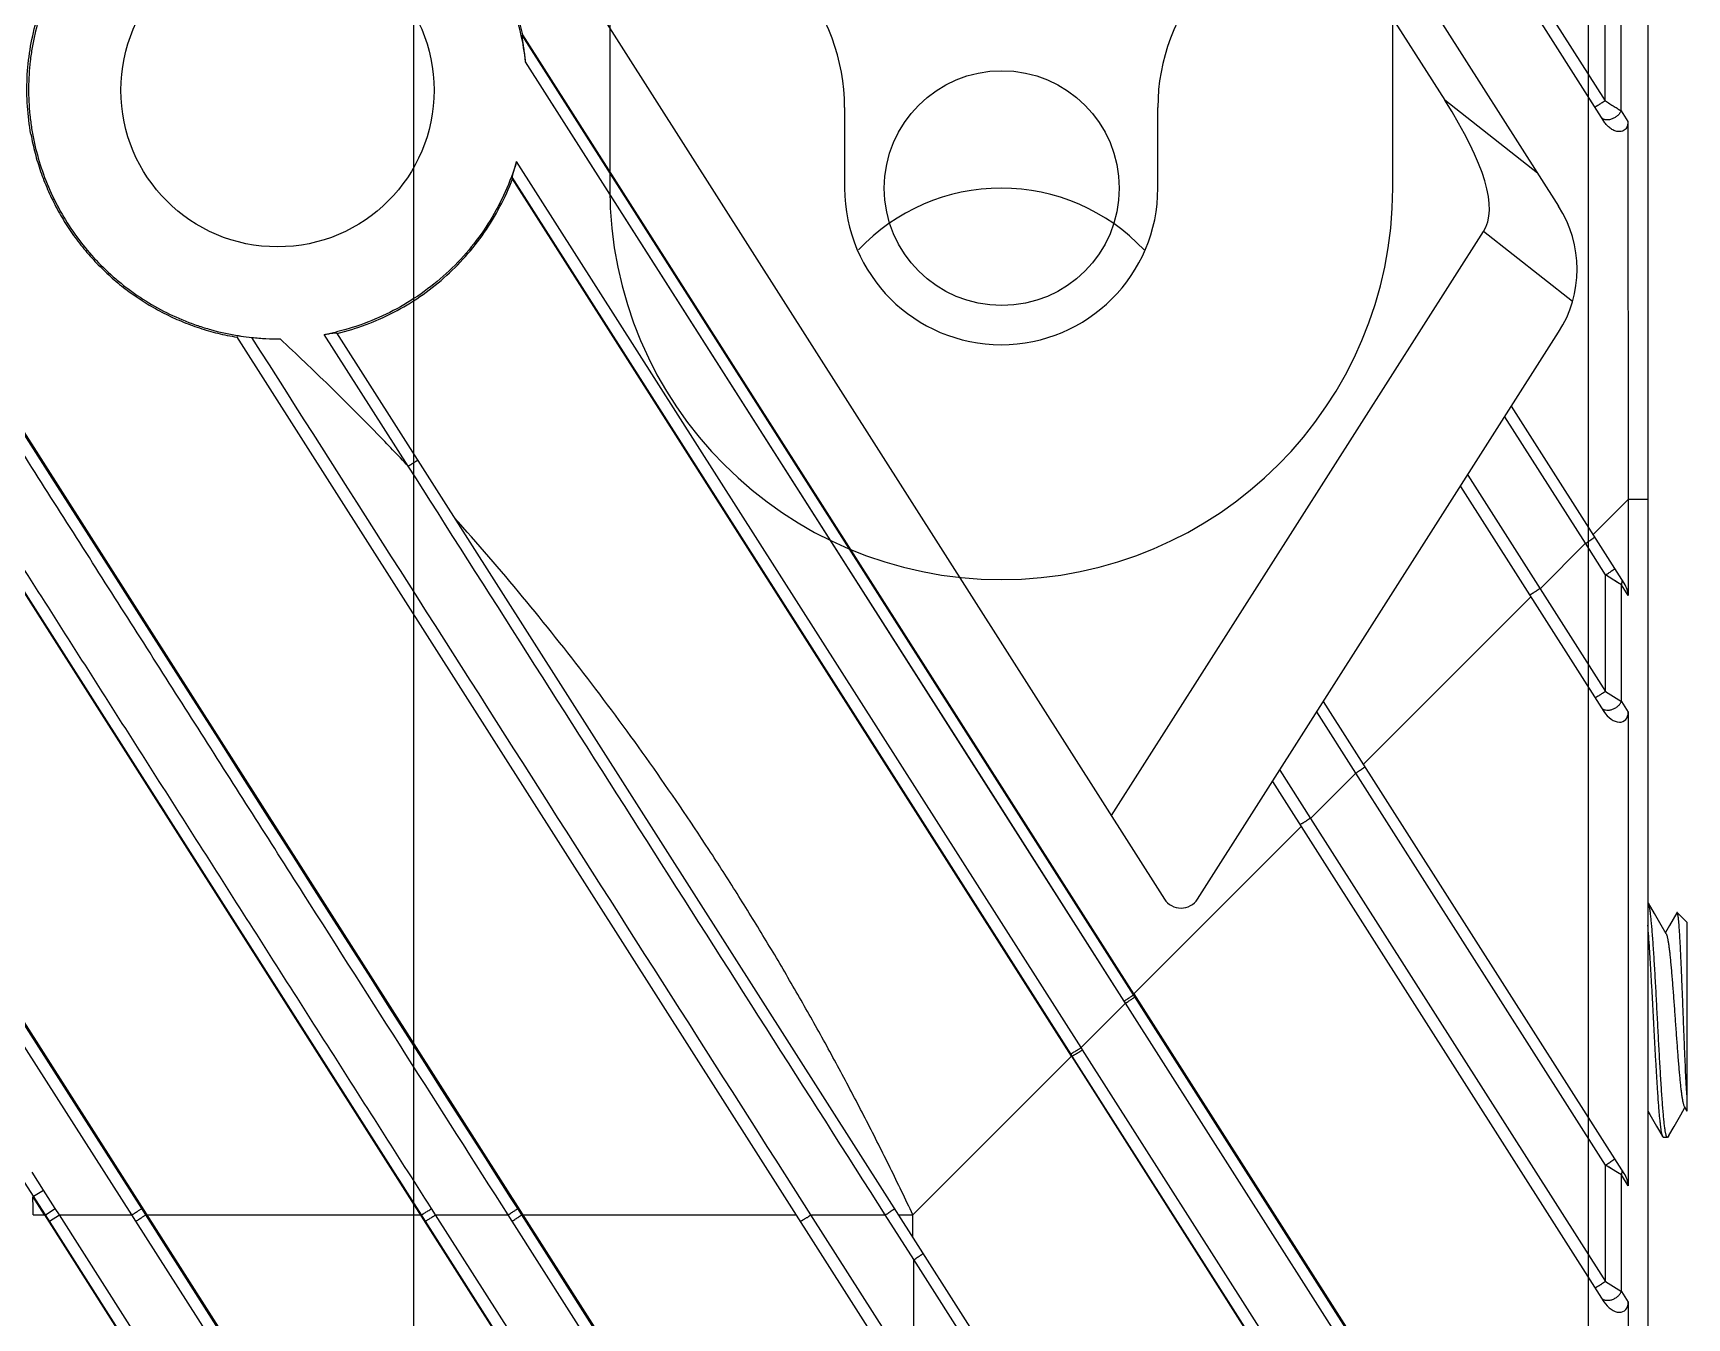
# Model space of a CAD drawing. Header units: millimetres. Extents: x 1409 to 26878, y 589 to 5187.
# Drawn here: x 17763.71 to 17805.96, y 3881.24 to 3914.06 of the extents above; entities that cross this region are included whole.
import ezdxf

# ---------------------------------------------------------------- set-up
doc = ezdxf.new("R2010")
doc.units = ezdxf.units.MM
doc.layers.add('02___PRT_ALL_AXES', color=7, linetype='Continuous')

# ---------------------------------------------------------------- blocks, each defined once
blk = doc.blocks.new('WRSF')
at = {"color": 114, "linetype": 'Continuous', "true_color": 0x139b48}
for p, q in [((12823.57, 6322.063), (12823.57, 6382.063)), ((12853.57, 6047.063), (12853.57, 6382.063)), ((12828.57, 6366.063), (12828.57, 6356.063)), ((12848.57, 6356.063), (12848.57, 6366.063)), ((12834.57, 6358.126), (12834.57, 6356.063)), ((12842.57, 6356.063), (12842.57, 6358.126))]:
    blk.add_line(p, q, dxfattribs=at)
for centre, radius, start, end in [((12829.57, 6358.126), 5, 0, 41.4096), ((12847.57, 6358.126), 5, 138.5904, 180), ((12838.57, 6356.063), 10, 180, 0), ((12838.57, 6356.063), 4, 180, 0), ((12838.57, 6351.063), 5, 43.1625, 136.8375)]:
    blk.add_arc(centre, radius, start, end, dxfattribs=at)
blk = doc.blocks.new('*U71')
blk.add_blockref('WRSF', (-12547.57, -6214.325))
blk = doc.blocks.new('*U72')
at = {"color": 0, "linetype": 'ByBlock', "lineweight": -2, "transparency": 16777216}
blk.add_blockref('*U71', (2400, 0), dxfattribs=at)
blk = doc.blocks.new('1111')
at = {"color": 7, "linetype": 'Continuous'}
for p, q in [((16602.781, 7051.634), (16602.781, 6714.134)), ((16530.643, 7050.956), (16602.197, 6938.638)), ((16540.247, 7050.956), (16602.197, 6953.714)), ((16537.849, 7050.624), (16601.677, 6950.435)), ((16585.888, 7050.595), (16601.654, 7025.848)), ((16586.29, 7050.54), (16601.695, 7026.365)), ((16584.998, 7048.014), (16600.504, 7023.675)), ((16585.789, 7044.911), (16597.596, 7026.378)), ((16570.281, 7037.615), (16590.438, 7005.975)), ((16571.457, 6997.906), (16549.494, 7032.382)), ((16573.917, 6998.067), (16553.024, 7030.861)), ((16601.695, 7026.365), (16601.692, 7029.261)), ((16602.1, 7026.109), (16602.098, 7029.005)), ((16574.028, 7028.042), (16574.048, 7028.05)), ((16589.644, 7003.529), (16574.028, 7028.042)), ((16578.403, 7021.175), (16574.028, 7028.042)), ((16589.655, 7003.551), (16574.048, 7028.05)), ((16589.407, 7003.369), (16574.119, 7027.362)), ((16582.231, 7014.631), (16574.119, 7027.362)), ((16599.968, 7024.516), (16597.596, 7026.378)), ((16602.1, 7026.109), (16602.276, 7025.833)), ((16602.276, 7025.833), (16602.282, 7016.178)), ((16588.31, 7002.182), (16573.889, 7024.815)), ((16588.044, 7002.02), (16573.779, 7024.412)), ((16583.531, 7009.104), (16573.779, 7024.412)), ((16588.062, 7001.958), (16573.784, 7024.37)), ((16589.081, 7008.105), (16598.585, 7023.023)), ((16600.858, 7021.239), (16598.585, 7023.023)), ((16585.991, 7009.264), (16578.403, 7021.175)), ((16571.12, 7017.032), (16568.977, 7020.395)), ((16602.181, 6968.814), (16569.293, 7020.437)), ((16591.281, 7005.975), (16600.504, 7020.451)), ((16566.741, 7020.328), (16566.756, 7020.325)), ((16566.741, 7020.327), (16566.756, 7020.325)), ((16601.659, 6965.538), (16566.745, 7020.343)), ((16601.19, 7015.061), (16599.129, 7018.294)), ((16602.181, 7014.04), (16599.3, 7018.562)), ((16562.028, 7016.728), (16561.312, 7017.853)), ((16562.768, 7015.566), (16562.028, 7016.728)), ((16598.181, 7016.806), (16600.031, 7013.902)), ((16597.996, 7016.515), (16601.659, 7010.765)), ((16602.282, 7016.178), (16601.388, 7015.284)), ((16602.781, 7016.178), (16602.282, 7016.178)), ((16602.282, 7016.178), (16602.282, 7013.726)), ((16563.488, 7014.436), (16562.768, 7015.566)), ((16601.19, 7015.061), (16600.031, 7013.902)), ((16601.704, 7014.254), (16601.19, 7015.061)), ((16585.819, 7009), (16582.231, 7014.631)), ((16564.188, 7013.337), (16563.488, 7014.436)), ((16602.009, 7014.062), (16601.704, 7014.254)), ((16601.704, 7011.276), (16601.704, 7014.254)), ((16601.793, 7014.198), (16601.704, 7014.254)), ((16601.875, 7014.147), (16601.793, 7014.198)), ((16601.947, 7014.101), (16601.875, 7014.147)), ((16602.009, 7014.062), (16601.947, 7014.101)), ((16602.107, 7014.001), (16602.009, 7014.062)), ((16599.795, 7013.691), (16595.522, 7009.418)), ((16600.031, 7013.902), (16601.704, 7011.276)), ((16602.107, 7011.023), (16602.107, 7014.001)), ((16602.282, 7013.726), (16602.107, 7014.001)), ((16561.867, 7012.96), (16561.517, 7013.51)), ((16564.878, 7012.254), (16564.188, 7013.337)), ((16562.23, 7012.391), (16561.867, 7012.96)), ((16562.58, 7011.842), (16562.23, 7012.391)), ((16565.567, 7011.173), (16564.878, 7012.254)), ((16562.891, 7011.353), (16562.58, 7011.842)), ((16563.174, 7010.909), (16562.891, 7011.353)), ((16566.262, 7010.083), (16565.567, 7011.173)), ((16601.704, 7011.276), (16602.107, 7011.023)), ((16563.446, 7010.481), (16563.174, 7010.909)), ((16595.323, 7009.194), (16594.328, 7010.757)), ((16602.181, 6998.965), (16594.498, 7011.024)), ((16602.107, 7011.023), (16602.282, 7010.749)), ((16602.282, 7010.749), (16602.282, 6998.651)), ((16563.724, 7010.046), (16563.446, 7010.481)), ((16564.011, 7009.595), (16563.724, 7010.046)), ((16566.948, 7009.005), (16566.262, 7010.083)), ((16564.306, 7009.132), (16564.011, 7009.595)), ((16564.597, 7008.675), (16564.306, 7009.132)), ((16567.588, 7008), (16566.948, 7009.005)), ((16588.044, 7002.02), (16583.531, 7009.104)), ((16589.407, 7003.369), (16585.819, 7009)), ((16589.644, 7003.529), (16585.991, 7009.264)), ((16593.194, 7008.977), (16601.659, 6995.689)), ((16593.379, 7009.268), (16594.164, 7008.036)), ((16595.323, 7009.194), (16594.164, 7008.036)), ((16601.704, 6999.179), (16595.323, 7009.194)), ((16564.874, 7008.241), (16564.597, 7008.675)), ((16565.14, 7007.822), (16564.874, 7008.241)), ((16565.407, 7007.404), (16565.14, 7007.822)), ((16568.155, 7007.111), (16567.588, 7008)), ((16593.928, 7007.824), (16589.655, 7003.551)), ((16594.164, 7008.036), (16601.704, 6996.201)), ((16565.683, 7006.971), (16565.407, 7007.404)), ((16565.972, 7006.517), (16565.683, 7006.971)), ((16568.667, 7006.306), (16568.155, 7007.111)), ((16566.27, 7006.049), (16565.972, 7006.517)), ((16566.567, 7005.582), (16566.27, 7006.049)), ((16569.163, 7005.528), (16568.667, 7006.306)), ((16566.856, 7005.13), (16566.567, 7005.582)), ((16602.796, 7005.871), (16602.781, 7005.884)), ((16602.951, 7005.603), (16602.796, 7005.871)), ((16603.125, 7005.303), (16602.951, 7005.603)), ((16603.525, 7005.626), (16603.334, 7005.298)), ((16603.781, 7005.384), (16603.535, 7005.63)), ((16569.662, 7004.746), (16569.163, 7005.528)), ((16603.251, 7005.087), (16603.125, 7005.303)), ((16603.334, 7005.298), (16603.231, 7005.121)), ((16603.781, 7005.384), (16603.781, 7000.56)), ((16567.133, 7004.694), (16566.856, 7005.13)), ((16570.161, 7003.962), (16569.662, 7004.746)), ((16567.407, 7004.264), (16567.133, 7004.694)), ((16567.687, 7003.825), (16567.407, 7004.264)), ((16570.653, 7003.19), (16570.161, 7003.962)), ((16567.981, 7003.363), (16567.687, 7003.825)), ((16589.655, 7003.551), (16589.644, 7003.529)), ((16589.68, 7003.473), (16589.644, 7003.529)), ((16589.655, 7003.551), (16602.197, 6983.865)), ((16601.941, 6984.226), (16589.68, 7003.473)), ((16568.293, 7002.874), (16567.981, 7003.363)), ((16571.12, 7002.456), (16570.653, 7003.19)), ((16589.442, 7003.313), (16588.31, 7002.182)), ((16589.442, 7003.313), (16589.407, 7003.369)), ((16601.704, 6984.066), (16589.442, 7003.313)), ((16564.063, 6997.906), (16560.923, 7002.833)), ((16564.313, 6998.067), (16561.175, 7002.993)), ((16568.614, 7002.369), (16568.293, 7002.874)), ((16568.933, 7001.869), (16568.614, 7002.369)), ((16571.546, 7001.788), (16571.12, 7002.456)), ((16569.241, 7001.385), (16568.933, 7001.869)), ((16571.922, 7001.198), (16571.546, 7001.788)), ((16588.062, 7001.958), (16584.01, 6997.906)), ((16588.079, 7001.965), (16588.044, 7002.02)), ((16588.062, 7001.958), (16588.079, 7001.965)), ((16588.062, 7001.958), (16601.677, 6980.586)), ((16601.437, 6980.997), (16588.079, 7001.965)), ((16588.346, 7002.126), (16588.31, 7002.182)), ((16601.704, 6981.158), (16588.346, 7002.126)), ((16569.533, 7000.926), (16569.241, 7001.385)), ((16572.255, 7000.674), (16571.922, 7001.198)), ((16569.81, 7000.493), (16569.533, 7000.926)), ((16572.556, 7000.202), (16572.255, 7000.674)), ((16602.781, 7000.56), (16602.834, 7000.469)), ((16603.625, 7000.464), (16603.731, 7000.646)), ((16603.711, 7000.68), (16603.781, 7000.56)), ((16570.318, 6999.695), (16569.81, 7000.493)), ((16573.09, 6999.365), (16572.556, 7000.202)), ((16602.834, 7000.469), (16603.008, 7000.169)), ((16603.008, 7000.169), (16603.166, 6999.896)), ((16603.316, 6999.931), (16603.451, 7000.164)), ((16603.451, 7000.164), (16603.625, 7000.464)), ((16570.551, 6999.329), (16570.318, 6999.695)), ((16603.181, 6999.884), (16603.166, 6999.896)), ((16603.316, 6999.931), (16603.281, 6999.884)), ((16570.971, 6998.67), (16570.551, 6999.329)), ((16573.326, 6998.994), (16573.09, 6999.365)), ((16561.552, 6998.381), (16561.261, 6998.837)), ((16561.804, 6998.541), (16561.513, 6998.997)), ((16573.735, 6998.352), (16573.326, 6998.994)), ((16602.009, 6998.987), (16601.704, 6999.179)), ((16601.704, 6996.201), (16601.704, 6999.179)), ((16601.793, 6999.123), (16601.704, 6999.179)), ((16601.875, 6999.071), (16601.793, 6999.123)), ((16601.947, 6999.026), (16601.875, 6999.071)), ((16602.009, 6998.987), (16601.947, 6999.026)), ((16602.107, 6998.926), (16602.009, 6998.987)), ((16602.107, 6995.948), (16602.107, 6998.926)), ((16602.282, 6998.651), (16602.107, 6998.926)), ((16561.552, 6998.381), (16561.804, 6998.541)), ((16562.106, 6998.067), (16561.804, 6998.541)), ((16571.313, 6998.133), (16570.971, 6998.67)), ((16561.83, 6997.906), (16561.534, 6998.372)), ((16561.854, 6997.906), (16561.552, 6998.381)), ((16561.854, 6997.906), (16562.106, 6998.067)), ((16562.209, 6997.906), (16562.106, 6998.067)), ((16564.415, 6997.906), (16564.313, 6998.067)), ((16564.415, 6997.906), (16564.313, 6998.067)), ((16571.457, 6997.906), (16571.313, 6998.133)), ((16571.818, 6997.906), (16571.716, 6998.067)), ((16573.917, 6998.067), (16573.735, 6998.352)), ((16574.019, 6997.906), (16573.917, 6998.067)), ((16561.538, 6997.906), (16561.83, 6997.906)), ((16561.83, 6997.906), (16561.854, 6997.906)), ((16561.83, 6997.906), (16601.677, 6935.36)), ((16583.768, 6963.505), (16561.854, 6997.906)), ((16561.956, 6997.746), (16562.209, 6997.906)), ((16564.798, 6993.285), (16561.956, 6997.746)), ((16562.209, 6997.906), (16564.063, 6997.906)), ((16584.035, 6963.667), (16562.209, 6997.906)), ((16565.052, 6993.446), (16562.209, 6997.906)), ((16564.165, 6997.746), (16564.063, 6997.906)), ((16583.784, 6966.968), (16564.165, 6997.746)), ((16567.523, 6992.478), (16564.165, 6997.746)), ((16564.439, 6997.906), (16564.415, 6997.906)), ((16570.835, 6987.829), (16564.415, 6997.906)), ((16584.022, 6967.128), (16564.415, 6997.906)), ((16564.439, 6997.906), (16571.434, 6997.906)), ((16571.434, 6997.906), (16571.457, 6997.906)), ((16571.56, 6997.745), (16571.457, 6997.906)), ((16583.768, 6978.581), (16571.56, 6997.745)), ((16571.818, 6997.906), (16573.672, 6997.906)), ((16584.035, 6978.742), (16571.818, 6997.906)), ((16573.775, 6997.746), (16573.672, 6997.906)), ((16583.784, 6982.043), (16573.775, 6997.746)), ((16574.043, 6997.906), (16574.019, 6997.906)), ((16584.022, 6982.203), (16574.019, 6997.906)), ((16574.043, 6997.906), (16581.039, 6997.906)), ((16581.407, 6997.906), (16583.306, 6997.906)), ((16584.035, 6993.785), (16581.407, 6997.906)), ((16584.035, 6996.763), (16583.306, 6997.906)), ((16583.647, 6997.906), (16584.01, 6997.906)), ((16584.01, 6997.337), (16584.01, 6997.906)), ((16584.035, 6993.785), (16584.035, 6996.763)), ((16601.704, 6969.028), (16584.035, 6996.763)), ((16601.704, 6996.201), (16602.107, 6995.948)), ((16602.107, 6995.948), (16602.282, 6995.673)), ((16602.282, 6995.673), (16602.282, 6983.599))]:
    blk.add_line(p, q, dxfattribs=at)
for centre, radius, start, end in [((16559.53, 7022.898), 14.329, 5.8942, 6.0629), ((16597.974, 7022.063), 3, 327.5, 32.5), ((16567.793, 7026.652), 6.368, 280.7105, 283.5725), ((16590.859, 7006.244), 0.5, 212.5, 327.5), ((16537.294, 6997.908), 24.244, 359.9949, 1.0959)]:
    blk.add_arc(centre, radius, start, end, dxfattribs=at)
for centre, major_axis, ratio, start_param, end_param in [((16574.5, 7041.823), (-24.038, 18.866), 0.163628, -3.125474, -2.706063), ((16601.92, 7013.891), (-0.264, 0.384), 0.642651, -2.389365, -1.624536), ((16601.92, 7010.913), (-0.264, 0.384), 0.642651, 1.517057, 3.893821), ((16601.92, 6998.816), (-0.264, 0.384), 0.642651, -2.389365, -1.624536), ((16601.92, 6995.838), (-0.264, 0.384), 0.642651, 1.517057, 3.893821)]:
    blk.add_ellipse(centre, major_axis=major_axis, ratio=ratio, start_param=start_param, end_param=end_param, dxfattribs=at)
for points, knots in [([(16571.716, 6998.067), (16570.8, 6999.504), (16568.968, 7002.378), (16566.221, 7006.69), (16563.474, 7011.001), (16560.728, 7015.313), (16557.982, 7019.625), (16554.321, 7025.373), (16551.576, 7029.683), (16549.746, 7032.557)], [0, 0, 0, 0, 0.125015, 0.250035, 0.375056, 0.500076, 0.625089, 0.750088, 1, 1, 1, 1]), ([(16574.119, 7027.362), (16574.092, 7027.602), (16574.01, 7028.079), (16573.807, 7028.776), (16573.527, 7029.446), (16573.172, 7030.079), (16572.748, 7030.668), (16572.26, 7031.205), (16571.714, 7031.683), (16571.315, 7031.959), (16571.109, 7032.085)], [0, 0, 0, 0, 0.124981, 0.249966, 0.37496, 0.499959, 0.624963, 0.749972, 0.874983, 1, 1, 1, 1]), ([(16574.048, 7028.05), (16574.007, 7028.231), (16573.91, 7028.589), (16573.719, 7029.112), (16573.483, 7029.617), (16573.205, 7030.099), (16572.885, 7030.556), (16572.528, 7030.983), (16572.134, 7031.377), (16571.85, 7031.616), (16571.703, 7031.73)], [0, 0, 0, 0, 0.124982, 0.249976, 0.374968, 0.499968, 0.624972, 0.749977, 0.87499, 1, 1, 1, 1]), ([(16573.672, 6997.906), (16571.93, 7000.64), (16569.317, 7004.741), (16565.833, 7010.209), (16563.22, 7014.31), (16560.608, 7018.412), (16557.126, 7023.88), (16554.514, 7027.98), (16552.774, 7030.713)], [0, 0, 0, 0, 0.250021, 0.375037, 0.500053, 0.625064, 0.750065, 1, 1, 1, 1]), ([(16561.77, 7028.727), (16561.695, 7028.509), (16561.6, 7028.176), (16561.511, 7027.724), (16561.446, 7027.267), (16561.411, 7026.691), (16561.439, 7026.115), (16561.499, 7025.657), (16561.583, 7025.204), (16561.735, 7024.647), (16561.988, 7024.002), (16562.31, 7023.389), (16562.696, 7022.813), (16563.142, 7022.284), (16563.56, 7021.885), (16563.918, 7021.594), (16564.292, 7021.324), (16564.786, 7021.024), (16565.31, 7020.78), (16565.742, 7020.62), (16566.183, 7020.483), (16566.521, 7020.408), (16566.749, 7020.37)], [0, 0, 0, 0, 0.062465, 0.09371, 0.124954, 0.187423, 0.249897, 0.281147, 0.312399, 0.374884, 0.437375, 0.499873, 0.562375, 0.624883, 0.687394, 0.718662, 0.74993, 0.812444, 0.874956, 0.906224, 0.937489, 1, 1, 1, 1]), ([(16561.483, 7025.51), (16561.44, 7025.747), (16561.38, 7026.226), (16561.373, 7026.95), (16561.447, 7027.67), (16561.55, 7028.142), (16561.615, 7028.374)], [0, 0, 0, 0, 0.250029, 0.500031, 0.750017, 1, 1, 1, 1]), ([(16574.119, 7027.362), (16574.115, 7027.395), (16574.107, 7027.459), (16574.097, 7027.54), (16574.088, 7027.604), (16574.082, 7027.652), (16574.075, 7027.699), (16574.068, 7027.745), (16574.061, 7027.792), (16574.054, 7027.837), (16574.048, 7027.874), (16574.044, 7027.903), (16574.04, 7027.924), (16574.037, 7027.945), (16574.034, 7027.964), (16574.032, 7027.983), (16574.03, 7028), (16574.028, 7028.013), (16574.027, 7028.023), (16574.027, 7028.029), (16574.027, 7028.034), (16574.027, 7028.037), (16574.027, 7028.04), (16574.028, 7028.041), (16574.028, 7028.042)], [0, 0, 0, 0, 0.142745, 0.284716, 0.355234, 0.425328, 0.49489, 0.563783, 0.631816, 0.698713, 0.764049, 0.795926, 0.827114, 0.857427, 0.886615, 0.914302, 0.939935, 0.962686, 0.972603, 0.981305, 0.988563, 0.994152, 0.99793, 1, 1, 1, 1]), ([(16601.695, 7026.365), (16601.678, 7026.354), (16601.645, 7026.333), (16601.603, 7026.307), (16601.572, 7026.287), (16601.55, 7026.273), (16601.529, 7026.26), (16601.509, 7026.248), (16601.492, 7026.237), (16601.476, 7026.228), (16601.463, 7026.219), (16601.453, 7026.214), (16601.446, 7026.21), (16601.442, 7026.207), (16601.438, 7026.205), (16601.435, 7026.204), (16601.433, 7026.202), (16601.431, 7026.202), (16601.43, 7026.201), (16601.429, 7026.201), (16601.429, 7026.201), (16601.429, 7026.201)], [0, 0, 0, 0, 0.192802, 0.379408, 0.467967, 0.552191, 0.631222, 0.704241, 0.770527, 0.829393, 0.880263, 0.92261, 0.940451, 0.956014, 0.969259, 0.980148, 0.988655, 0.994774, 0.998509, 0.999504, 1, 1, 1, 1]), ([(16601.695, 7026.365), (16601.733, 7026.34), (16601.791, 7026.304), (16601.866, 7026.257), (16601.92, 7026.223), (16601.971, 7026.191), (16602.018, 7026.161), (16602.061, 7026.134), (16602.088, 7026.117), (16602.1, 7026.109)], [0, 0, 0, 0, 0.285447, 0.423782, 0.557073, 0.683505, 0.801042, 0.907362, 1, 1, 1, 1]), ([(16602.1, 7026.109), (16602.09, 7026.085), (16602.061, 7026.037), (16602.002, 7025.976), (16601.93, 7025.926), (16601.863, 7025.896), (16601.808, 7025.882), (16601.757, 7025.875), (16601.707, 7025.876), (16601.662, 7025.889), (16601.633, 7025.904), (16601.609, 7025.923), (16601.597, 7025.938), (16601.591, 7025.946)], [0, 0, 0, 0, 0.126818, 0.264561, 0.407299, 0.548001, 0.615572, 0.68029, 0.79911, 0.853278, 0.904242, 0.952798, 1, 1, 1, 1]), ([(16561.483, 7025.51), (16561.512, 7025.348), (16561.583, 7025.028), (16561.725, 7024.557), (16561.904, 7024.099), (16562.117, 7023.655), (16562.363, 7023.229), (16562.641, 7022.824), (16562.95, 7022.44), (16563.287, 7022.082), (16563.65, 7021.75), (16564.038, 7021.447), (16564.448, 7021.175), (16564.877, 7020.934), (16565.324, 7020.728), (16565.785, 7020.556), (16566.258, 7020.42), (16566.58, 7020.354), (16566.741, 7020.327)], [0, 0, 0, 0, 0.062478, 0.124963, 0.18745, 0.249943, 0.312439, 0.374939, 0.437442, 0.499948, 0.562455, 0.624963, 0.687472, 0.749981, 0.812488, 0.874994, 0.937498, 1, 1, 1, 1]), ([(16602.276, 7025.833), (16602.276, 7025.815), (16602.274, 7025.778), (16602.261, 7025.724), (16602.238, 7025.673), (16602.203, 7025.629), (16602.158, 7025.597), (16602.105, 7025.579), (16602.049, 7025.575), (16601.976, 7025.584), (16601.907, 7025.612), (16601.843, 7025.649), (16601.784, 7025.693), (16601.718, 7025.758), (16601.674, 7025.817), (16601.654, 7025.848)], [0, 0, 0, 0, 0.062571, 0.12513, 0.187649, 0.250122, 0.312559, 0.375004, 0.437483, 0.49999, 0.624773, 0.687326, 0.749883, 0.874917, 1, 1, 1, 1]), ([(16573.889, 7024.815), (16573.809, 7024.551), (16573.615, 7024.032), (16573.226, 7023.298), (16572.745, 7022.621), (16572.181, 7022.012), (16571.542, 7021.482), (16570.839, 7021.039), (16570.085, 7020.691), (16569.556, 7020.526), (16569.288, 7020.462)], [0, 0, 0, 0, 0.125004, 0.25, 0.374994, 0.499987, 0.624981, 0.749978, 0.874982, 1, 1, 1, 1]), ([(16573.779, 7024.412), (16573.779, 7024.413), (16573.779, 7024.416), (16573.779, 7024.423), (16573.781, 7024.434), (16573.784, 7024.45), (16573.788, 7024.469), (16573.794, 7024.49), (16573.803, 7024.523), (16573.815, 7024.568), (16573.832, 7024.626), (16573.85, 7024.687), (16573.869, 7024.751), (16573.882, 7024.793), (16573.889, 7024.815)], [0, 0, 0, 0, 0.00901, 0.020474, 0.050496, 0.089295, 0.135864, 0.189178, 0.248238, 0.380111, 0.525433, 0.679515, 0.838738, 1, 1, 1, 1]), ([(16569.304, 7020.421), (16569.555, 7020.482), (16570.051, 7020.634), (16570.762, 7020.951), (16571.429, 7021.352), (16572.042, 7021.83), (16572.594, 7022.379), (16573.075, 7022.99), (16573.478, 7023.655), (16573.692, 7024.128), (16573.784, 7024.37)], [0, 0, 0, 0, 0.125016, 0.25002, 0.375019, 0.500015, 0.625008, 0.750003, 0.874997, 1, 1, 1, 1]), ([(16566.749, 7020.37), (16566.78, 7020.365), (16566.906, 7020.345), (16567.032, 7020.329), (16567.127, 7020.319)], [0, 0, 0, 0, 0.250064, 1, 1, 1, 1]), ([(16568.977, 7020.395), (16568.996, 7020.398), (16569.035, 7020.406), (16569.091, 7020.416), (16569.143, 7020.425), (16569.19, 7020.432), (16569.225, 7020.437), (16569.249, 7020.439), (16569.263, 7020.44), (16569.274, 7020.441), (16569.283, 7020.44), (16569.288, 7020.44), (16569.29, 7020.439), (16569.292, 7020.438), (16569.293, 7020.437), (16569.293, 7020.437)], [0, 0, 0, 0, 0.185877, 0.36527, 0.532516, 0.68194, 0.807912, 0.86044, 0.905199, 0.94168, 0.969527, 0.98017, 0.988669, 0.995159, 1, 1, 1, 1]), ([(16567.127, 7020.319), (16567.247, 7020.306), (16567.486, 7020.288), (16567.726, 7020.283), (16567.846, 7020.284)], [0, 0, 0, 0, 0.50001, 1, 1, 1, 1]), ([(16581.407, 6997.906), (16579.027, 7001.641), (16574.267, 7009.112), (16569.507, 7016.583), (16567.127, 7020.319)], [0, 0, 0, 0, 0.499973, 1, 1, 1, 1]), ([(16571.12, 7017.032), (16570.856, 7017.312), (16570.391, 7017.798), (16569.715, 7018.483), (16568.895, 7019.294), (16568.268, 7019.891), (16567.846, 7020.284)], [0, 0, 0, 0, 0.25, 0.437502, 0.625004, 1, 1, 1, 1]), ([(16571.12, 7017.032), (16571.136, 7017.042), (16571.167, 7017.062), (16571.206, 7017.086), (16571.235, 7017.105), (16571.256, 7017.118), (16571.275, 7017.13), (16571.293, 7017.141), (16571.309, 7017.151), (16571.323, 7017.16), (16571.333, 7017.167), (16571.341, 7017.171), (16571.346, 7017.174), (16571.35, 7017.177), (16571.354, 7017.179), (16571.357, 7017.181), (16571.36, 7017.183), (16571.361, 7017.184), (16571.363, 7017.185), (16571.363, 7017.185), (16571.364, 7017.185), (16571.364, 7017.186), (16571.364, 7017.186), (16571.365, 7017.186), (16571.365, 7017.186)], [0, 0, 0, 0, 0.196907, 0.385286, 0.474052, 0.558133, 0.63675, 0.70916, 0.774714, 0.832793, 0.882881, 0.904778, 0.924503, 0.942016, 0.957281, 0.97026, 0.980918, 0.989231, 0.992504, 0.995186, 0.997276, 0.998774, 0.999678, 1, 1, 1, 1]), ([(16583.306, 6997.906), (16581.275, 7001.093), (16577.212, 7007.468), (16573.151, 7013.843), (16571.12, 7017.032)], [0, 0, 0, 0, 0.499959, 1, 1, 1, 1]), ([(16584.01, 6997.906), (16583.82, 6998.31), (16583.433, 6999.113), (16582.931, 7000.108), (16582.52, 7000.899), (16582.103, 7001.687), (16581.569, 7002.665), (16580.908, 7003.827), (16580.226, 7004.978), (16579.524, 7006.116), (16578.561, 7007.617), (16577.307, 7009.46), (16575.721, 7011.615), (16574.054, 7013.708), (16572.89, 7015.059), (16572.296, 7015.724)], [0, 0, 0, 0, 0.062493, 0.12499, 0.15624, 0.18749, 0.249988, 0.312486, 0.374985, 0.437486, 0.499988, 0.624988, 0.74999, 0.874994, 1, 1, 1, 1]), ([(16601.19, 7015.061), (16601.206, 7015.071), (16601.237, 7015.091), (16601.282, 7015.12), (16601.317, 7015.144), (16601.343, 7015.161), (16601.36, 7015.172), (16601.375, 7015.183), (16601.389, 7015.192), (16601.401, 7015.201), (16601.41, 7015.208), (16601.417, 7015.213), (16601.421, 7015.216), (16601.424, 7015.218), (16601.426, 7015.219), (16601.427, 7015.221), (16601.428, 7015.222), (16601.428, 7015.222), (16601.428, 7015.222)], [0, 0, 0, 0, 0.196965, 0.385213, 0.557811, 0.636283, 0.708546, 0.773962, 0.831919, 0.88191, 0.923472, 0.956239, 0.969238, 0.979938, 0.988324, 0.994402, 0.99821, 1, 1, 1, 1]), ([(16601.704, 7014.254), (16601.72, 7014.264), (16601.751, 7014.284), (16601.796, 7014.313), (16601.831, 7014.337), (16601.857, 7014.354), (16601.874, 7014.365), (16601.89, 7014.376), (16601.903, 7014.385), (16601.915, 7014.394), (16601.925, 7014.401), (16601.931, 7014.406), (16601.936, 7014.409), (16601.938, 7014.411), (16601.94, 7014.412), (16601.941, 7014.414), (16601.942, 7014.414), (16601.942, 7014.415), (16601.942, 7014.415)], [0, 0, 0, 0, 0.196965, 0.385213, 0.557811, 0.636283, 0.708546, 0.773962, 0.831919, 0.88191, 0.923472, 0.956239, 0.969238, 0.979938, 0.988324, 0.994402, 0.99821, 1, 1, 1, 1]), ([(16602.107, 7014.001), (16602.113, 7014.015), (16602.122, 7014.044), (16602.126, 7014.087), (16602.121, 7014.127), (16602.11, 7014.152), (16602.103, 7014.162)], [0, 0, 0, 0, 0.277177, 0.533061, 0.771506, 1, 1, 1, 1]), ([(16600.031, 7013.902), (16600.014, 7013.891), (16599.981, 7013.87), (16599.939, 7013.844), (16599.907, 7013.825), (16599.885, 7013.811), (16599.864, 7013.798), (16599.845, 7013.786), (16599.827, 7013.776), (16599.811, 7013.766), (16599.797, 7013.758), (16599.786, 7013.752), (16599.778, 7013.747), (16599.772, 7013.745), (16599.769, 7013.743), (16599.767, 7013.742), (16599.765, 7013.741), (16599.764, 7013.741), (16599.763, 7013.741), (16599.763, 7013.741)], [0, 0, 0, 0, 0.192507, 0.378902, 0.467383, 0.551547, 0.630534, 0.703523, 0.769793, 0.828658, 0.87954, 0.921915, 0.955367, 0.968646, 0.979578, 0.988145, 0.994348, 0.998221, 1, 1, 1, 1]), ([(16601.704, 7011.276), (16601.687, 7011.265), (16601.654, 7011.244), (16601.612, 7011.218), (16601.58, 7011.198), (16601.558, 7011.185), (16601.537, 7011.172), (16601.518, 7011.16), (16601.5, 7011.149), (16601.484, 7011.14), (16601.47, 7011.132), (16601.459, 7011.126), (16601.451, 7011.121), (16601.445, 7011.118), (16601.442, 7011.117), (16601.44, 7011.116), (16601.438, 7011.115), (16601.437, 7011.115), (16601.436, 7011.115), (16601.436, 7011.115)], [0, 0, 0, 0, 0.192507, 0.378902, 0.467383, 0.551547, 0.630534, 0.703523, 0.769793, 0.828658, 0.879541, 0.921915, 0.955367, 0.968646, 0.979578, 0.988145, 0.994348, 0.998221, 1, 1, 1, 1]), ([(16602.107, 7011.023), (16602.096, 7010.999), (16602.068, 7010.951), (16602.009, 7010.89), (16601.937, 7010.84), (16601.87, 7010.81), (16601.815, 7010.796), (16601.763, 7010.789), (16601.713, 7010.791), (16601.668, 7010.804), (16601.639, 7010.819), (16601.615, 7010.838), (16601.602, 7010.854), (16601.597, 7010.862)], [0, 0, 0, 0, 0.126758, 0.264209, 0.406553, 0.546898, 0.614349, 0.679007, 0.797934, 0.852288, 0.903522, 0.952419, 1, 1, 1, 1]), ([(16595.323, 7009.194), (16595.339, 7009.205), (16595.37, 7009.225), (16595.415, 7009.254), (16595.45, 7009.277), (16595.476, 7009.294), (16595.493, 7009.306), (16595.509, 7009.316), (16595.522, 7009.326), (16595.534, 7009.334), (16595.544, 7009.341), (16595.551, 7009.346), (16595.555, 7009.349), (16595.557, 7009.351), (16595.559, 7009.353), (16595.56, 7009.354), (16595.561, 7009.355), (16595.561, 7009.356), (16595.561, 7009.356)], [0, 0, 0, 0, 0.196965, 0.385213, 0.557811, 0.636283, 0.708546, 0.773962, 0.831919, 0.88191, 0.923472, 0.956239, 0.969238, 0.979938, 0.988324, 0.994402, 0.99821, 1, 1, 1, 1]), ([(16594.164, 7008.036), (16594.147, 7008.025), (16594.114, 7008.004), (16594.073, 7007.978), (16594.041, 7007.958), (16594.018, 7007.944), (16593.997, 7007.931), (16593.978, 7007.92), (16593.96, 7007.909), (16593.944, 7007.9), (16593.931, 7007.892), (16593.919, 7007.885), (16593.911, 7007.881), (16593.906, 7007.878), (16593.903, 7007.876), (16593.9, 7007.875), (16593.898, 7007.875), (16593.897, 7007.874), (16593.896, 7007.874), (16593.896, 7007.874)], [0, 0, 0, 0, 0.192507, 0.378902, 0.467383, 0.551547, 0.630534, 0.703523, 0.769793, 0.828658, 0.87954, 0.921915, 0.955367, 0.968646, 0.979578, 0.988145, 0.994348, 0.998221, 1, 1, 1, 1]), ([(16603.258, 6999.914), (16603.256, 6999.922), (16603.25, 6999.938), (16603.243, 6999.967), (16603.236, 7000.002), (16603.229, 7000.042), (16603.222, 7000.089), (16603.212, 7000.162), (16603.199, 7000.267), (16603.185, 7000.409), (16603.171, 7000.572), (16603.156, 7000.754), (16603.142, 7000.954), (16603.128, 7001.169), (16603.108, 7001.483), (16603.084, 7001.9), (16603.055, 7002.422), (16603.027, 7002.96), (16602.999, 7003.494), (16602.975, 7003.93), (16602.955, 7004.265), (16602.941, 7004.5), (16602.926, 7004.722), (16602.912, 7004.928), (16602.898, 7005.118), (16602.883, 7005.289), (16602.869, 7005.441), (16602.855, 7005.571), (16602.842, 7005.666), (16602.832, 7005.731), (16602.825, 7005.77), (16602.818, 7005.804), (16602.811, 7005.832), (16602.805, 7005.851), (16602.8, 7005.864), (16602.797, 7005.869), (16602.796, 7005.871)], [0, 0, 0, 0, 0.003944, 0.008867, 0.014771, 0.02165, 0.029496, 0.038298, 0.0587, 0.082695, 0.1101, 0.140686, 0.174211, 0.210397, 0.24895, 0.33187, 0.420255, 0.511204, 0.60173, 0.688864, 0.730256, 0.769744, 0.807001, 0.841723, 0.873624, 0.902447, 0.927956, 0.949948, 0.968252, 0.975975, 0.982732, 0.988512, 0.99331, 0.997131, 0.998682, 1, 1, 1, 1]), ([(16603.535, 7005.63), (16603.534, 7005.63), (16603.533, 7005.631), (16603.532, 7005.632), (16603.531, 7005.632), (16603.53, 7005.632), (16603.528, 7005.631), (16603.526, 7005.629), (16603.525, 7005.628), (16603.525, 7005.626)], [0, 0, 0, 0, 0.126281, 0.234428, 0.332529, 0.431198, 0.540894, 0.66942, 1, 1, 1, 1]), ([(16603.781, 7000.971), (16603.775, 7001.061), (16603.764, 7001.255), (16603.748, 7001.565), (16603.732, 7001.911), (16603.717, 7002.283), (16603.701, 7002.672), (16603.686, 7003.069), (16603.671, 7003.463), (16603.655, 7003.847), (16603.64, 7004.21), (16603.627, 7004.497), (16603.617, 7004.71), (16603.609, 7004.855), (16603.602, 7004.99), (16603.594, 7005.113), (16603.587, 7005.224), (16603.58, 7005.323), (16603.572, 7005.408), (16603.566, 7005.471), (16603.561, 7005.514), (16603.557, 7005.541), (16603.553, 7005.565), (16603.55, 7005.585), (16603.546, 7005.602), (16603.543, 7005.614), (16603.539, 7005.623), (16603.537, 7005.628), (16603.535, 7005.629), (16603.535, 7005.63)], [0, 0, 0, 0, 0.057846, 0.125026, 0.199753, 0.280166, 0.364257, 0.449971, 0.535255, 0.618101, 0.696591, 0.768944, 0.80231, 0.833552, 0.8625, 0.889005, 0.912921, 0.934127, 0.952519, 0.968003, 0.974633, 0.980513, 0.985639, 0.990006, 0.993612, 0.996464, 0.998577, 0.99937, 1, 1, 1, 1]), ([(16603.155, 6999.924), (16603.153, 6999.931), (16603.148, 6999.946), (16603.143, 6999.97), (16603.137, 6999.998), (16603.129, 7000.043), (16603.119, 7000.108), (16603.107, 7000.198), (16603.096, 7000.303), (16603.084, 7000.421), (16603.072, 7000.553), (16603.056, 7000.753), (16603.037, 7001.03), (16603.014, 7001.391), (16602.991, 7001.783), (16602.967, 7002.2), (16602.944, 7002.631), (16602.921, 7003.068), (16602.898, 7003.501), (16602.875, 7003.92), (16602.852, 7004.318), (16602.829, 7004.684), (16602.806, 7005.012), (16602.79, 7005.216), (16602.781, 7005.311)], [0, 0, 0, 0, 0.003872, 0.008452, 0.01374, 0.019733, 0.033815, 0.050644, 0.07013, 0.092181, 0.11668, 0.143495, 0.203504, 0.270928, 0.344327, 0.42213, 0.50267, 0.584219, 0.66503, 0.74337, 0.817559, 0.886009, 0.947259, 1, 1, 1, 1]), ([(16603.251, 7005.087), (16603.253, 7005.083), (16603.259, 7005.072), (16603.266, 7005.052), (16603.273, 7005.029), (16603.28, 7005.001), (16603.287, 7004.969), (16603.297, 7004.917), (16603.309, 7004.843), (16603.324, 7004.741), (16603.338, 7004.625), (16603.352, 7004.494), (16603.366, 7004.35), (16603.381, 7004.194), (16603.4, 7003.966), (16603.424, 7003.661), (16603.453, 7003.279), (16603.481, 7002.884), (16603.509, 7002.488), (16603.538, 7002.106), (16603.562, 7001.801), (16603.581, 7001.573), (16603.596, 7001.417), (16603.61, 7001.273), (16603.624, 7001.143), (16603.638, 7001.026), (16603.653, 7000.925), (16603.665, 7000.85), (16603.675, 7000.799), (16603.682, 7000.767), (16603.689, 7000.739), (16603.696, 7000.715), (16603.703, 7000.696), (16603.709, 7000.685), (16603.711, 7000.68)], [0, 0, 0, 0, 0.003671, 0.008271, 0.013817, 0.020315, 0.02776, 0.036147, 0.055694, 0.078812, 0.105335, 0.135051, 0.167724, 0.203096, 0.240876, 0.322432, 0.409751, 0.499999, 0.590248, 0.677567, 0.759123, 0.796903, 0.832274, 0.864949, 0.894663, 0.921187, 0.944306, 0.963851, 0.97224, 0.979685, 0.986181, 0.991726, 0.996326, 1, 1, 1, 1]), ([(16589.407, 7003.369), (16589.422, 7003.378), (16589.451, 7003.397), (16589.494, 7003.425), (16589.533, 7003.451), (16589.568, 7003.474), (16589.594, 7003.491), (16589.611, 7003.503), (16589.621, 7003.511), (16589.63, 7003.517), (16589.636, 7003.522), (16589.641, 7003.526), (16589.644, 7003.528), (16589.644, 7003.529)], [0, 0, 0, 0, 0.186782, 0.366132, 0.532176, 0.679598, 0.803612, 0.855563, 0.900227, 0.937253, 0.966355, 0.987307, 1, 1, 1, 1]), ([(16589.442, 7003.313), (16589.457, 7003.323), (16589.487, 7003.342), (16589.529, 7003.37), (16589.569, 7003.395), (16589.603, 7003.419), (16589.629, 7003.436), (16589.646, 7003.448), (16589.657, 7003.455), (16589.665, 7003.462), (16589.672, 7003.467), (16589.676, 7003.47), (16589.679, 7003.473), (16589.68, 7003.473)], [0, 0, 0, 0, 0.186782, 0.366131, 0.532175, 0.679595, 0.803609, 0.85556, 0.900224, 0.93725, 0.966352, 0.987305, 1, 1, 1, 1]), ([(16588.044, 7002.02), (16588.044, 7002.021), (16588.045, 7002.021), (16588.049, 7002.022), (16588.054, 7002.025), (16588.062, 7002.029), (16588.072, 7002.035), (16588.085, 7002.042), (16588.105, 7002.054), (16588.134, 7002.071), (16588.173, 7002.095), (16588.216, 7002.122), (16588.263, 7002.151), (16588.294, 7002.171), (16588.31, 7002.182)], [0, 0, 0, 0, 0.005231, 0.012589, 0.033669, 0.063117, 0.100673, 0.146013, 0.198735, 0.324335, 0.472945, 0.63916, 0.81702, 1, 1, 1, 1]), ([(16588.079, 7001.965), (16588.08, 7001.965), (16588.081, 7001.965), (16588.084, 7001.967), (16588.09, 7001.969), (16588.098, 7001.974), (16588.108, 7001.979), (16588.12, 7001.986), (16588.14, 7001.998), (16588.169, 7002.016), (16588.208, 7002.04), (16588.252, 7002.067), (16588.298, 7002.096), (16588.33, 7002.116), (16588.346, 7002.126)], [0, 0, 0, 0, 0.005231, 0.012589, 0.033669, 0.063117, 0.100673, 0.146013, 0.198735, 0.324335, 0.472945, 0.63916, 0.81702, 1, 1, 1, 1]), ([(16603.166, 6999.896), (16603.164, 6999.9), (16603.16, 6999.909), (16603.157, 6999.919), (16603.155, 6999.924)], [0, 0, 0, 0, 0.439393, 1, 1, 1, 1]), ([(16603.281, 6999.884), (16603.28, 6999.884), (16603.278, 6999.884), (16603.275, 6999.886), (16603.272, 6999.888), (16603.268, 6999.893), (16603.263, 6999.902), (16603.26, 6999.91), (16603.258, 6999.914)], [0, 0, 0, 0, 0.072323, 0.15229, 0.245629, 0.355976, 0.635328, 1, 1, 1, 1]), ([(16601.704, 6999.179), (16601.72, 6999.189), (16601.751, 6999.209), (16601.796, 6999.238), (16601.831, 6999.261), (16601.857, 6999.278), (16601.874, 6999.29), (16601.89, 6999.3), (16601.903, 6999.31), (16601.915, 6999.318), (16601.925, 6999.325), (16601.931, 6999.33), (16601.936, 6999.333), (16601.938, 6999.335), (16601.94, 6999.337), (16601.941, 6999.338), (16601.942, 6999.339), (16601.942, 6999.34), (16601.942, 6999.34)], [0, 0, 0, 0, 0.196965, 0.385213, 0.557811, 0.636283, 0.708546, 0.773962, 0.831919, 0.88191, 0.923472, 0.956239, 0.969238, 0.979938, 0.988324, 0.994402, 0.99821, 1, 1, 1, 1]), ([(16602.107, 6998.926), (16602.113, 6998.94), (16602.122, 6998.968), (16602.126, 6999.012), (16602.121, 6999.052), (16602.11, 6999.076), (16602.103, 6999.087)], [0, 0, 0, 0, 0.277177, 0.533061, 0.771506, 1, 1, 1, 1]), ([(16561.534, 6998.372), (16561.536, 6998.374), (16561.542, 6998.378), (16561.548, 6998.38), (16561.552, 6998.381)], [0, 0, 0, 0, 0.49177, 1, 1, 1, 1]), ([(16564.063, 6997.906), (16564.093, 6997.926), (16564.137, 6997.954), (16564.194, 6997.99), (16564.231, 6998.014), (16564.262, 6998.033), (16564.286, 6998.049), (16564.302, 6998.06), (16564.31, 6998.065), (16564.313, 6998.067)], [0, 0, 0, 0, 0.364125, 0.530362, 0.678384, 0.803125, 0.900341, 0.966721, 1, 1, 1, 1]), ([(16571.457, 6997.906), (16571.458, 6997.907), (16571.461, 6997.908), (16571.467, 6997.912), (16571.475, 6997.916), (16571.484, 6997.922), (16571.496, 6997.929), (16571.515, 6997.941), (16571.543, 6997.958), (16571.581, 6997.982), (16571.624, 6998.009), (16571.669, 6998.037), (16571.7, 6998.057), (16571.716, 6998.067)], [0, 0, 0, 0, 0.012421, 0.033359, 0.062647, 0.100017, 0.145149, 0.197651, 0.322837, 0.47118, 0.637443, 0.815834, 1, 1, 1, 1]), ([(16573.672, 6997.906), (16573.688, 6997.916), (16573.718, 6997.935), (16573.761, 6997.963), (16573.802, 6997.989), (16573.837, 6998.013), (16573.864, 6998.03), (16573.882, 6998.042), (16573.892, 6998.049), (16573.901, 6998.055), (16573.908, 6998.06), (16573.913, 6998.064), (16573.916, 6998.066), (16573.917, 6998.067)], [0, 0, 0, 0, 0.186042, 0.365161, 0.53133, 0.679077, 0.803472, 0.855592, 0.90039, 0.9375, 0.966621, 0.987505, 1, 1, 1, 1]), ([(16583.306, 6997.906), (16583.322, 6997.916), (16583.353, 6997.936), (16583.398, 6997.966), (16583.433, 6997.989), (16583.459, 6998.006), (16583.476, 6998.018), (16583.492, 6998.028), (16583.506, 6998.038), (16583.517, 6998.046), (16583.527, 6998.053), (16583.534, 6998.058), (16583.538, 6998.061), (16583.54, 6998.063), (16583.542, 6998.065), (16583.543, 6998.066), (16583.544, 6998.067), (16583.544, 6998.067), (16583.544, 6998.067)], [0, 0, 0, 0, 0.196914, 0.385151, 0.557764, 0.636251, 0.708531, 0.773964, 0.831939, 0.881945, 0.923519, 0.956294, 0.969294, 0.979993, 0.988376, 0.994447, 0.998242, 1, 1, 1, 1]), ([(16564.165, 6997.746), (16564.195, 6997.765), (16564.24, 6997.793), (16564.296, 6997.83), (16564.333, 6997.853), (16564.364, 6997.873), (16564.388, 6997.888), (16564.404, 6997.899), (16564.413, 6997.904), (16564.415, 6997.906)], [0, 0, 0, 0, 0.364136, 0.530373, 0.678392, 0.803129, 0.900342, 0.966721, 1, 1, 1, 1]), ([(16571.56, 6997.745), (16571.561, 6997.746), (16571.564, 6997.748), (16571.569, 6997.751), (16571.577, 6997.755), (16571.587, 6997.761), (16571.599, 6997.768), (16571.618, 6997.78), (16571.646, 6997.797), (16571.684, 6997.821), (16571.726, 6997.848), (16571.772, 6997.876), (16571.803, 6997.896), (16571.818, 6997.906)], [0, 0, 0, 0, 0.012423, 0.033362, 0.06265, 0.100022, 0.145155, 0.197659, 0.322847, 0.471192, 0.637454, 0.815841, 1, 1, 1, 1]), ([(16573.775, 6997.746), (16573.79, 6997.756), (16573.82, 6997.775), (16573.863, 6997.803), (16573.904, 6997.829), (16573.939, 6997.852), (16573.966, 6997.87), (16573.984, 6997.882), (16573.994, 6997.889), (16574.003, 6997.895), (16574.01, 6997.9), (16574.015, 6997.903), (16574.018, 6997.905), (16574.019, 6997.906)], [0, 0, 0, 0, 0.18605, 0.365172, 0.531339, 0.679084, 0.803475, 0.855593, 0.90039, 0.937498, 0.966619, 0.987504, 1, 1, 1, 1]), ([(16581.141, 6997.745), (16581.141, 6997.745), (16581.142, 6997.745), (16581.143, 6997.745), (16581.145, 6997.746), (16581.147, 6997.747), (16581.15, 6997.749), (16581.154, 6997.751), (16581.158, 6997.753), (16581.165, 6997.757), (16581.175, 6997.763), (16581.189, 6997.771), (16581.204, 6997.78), (16581.222, 6997.79), (16581.241, 6997.802), (16581.262, 6997.815), (16581.285, 6997.829), (16581.316, 6997.849), (16581.357, 6997.874), (16581.391, 6997.896), (16581.407, 6997.906)], [0, 0, 0, 0, 0.001673, 0.005495, 0.011663, 0.0202, 0.031105, 0.044358, 0.059923, 0.077759, 0.120083, 0.170917, 0.229737, 0.29597, 0.368933, 0.44791, 0.532084, 0.620602, 0.807165, 1, 1, 1, 1]), ([(16584.035, 6996.763), (16584.051, 6996.773), (16584.082, 6996.793), (16584.127, 6996.822), (16584.162, 6996.845), (16584.188, 6996.862), (16584.205, 6996.874), (16584.221, 6996.884), (16584.234, 6996.894), (16584.246, 6996.902), (16584.256, 6996.909), (16584.262, 6996.914), (16584.267, 6996.917), (16584.269, 6996.919), (16584.271, 6996.921), (16584.272, 6996.922), (16584.273, 6996.923), (16584.273, 6996.924), (16584.273, 6996.924)], [0, 0, 0, 0, 0.196965, 0.385213, 0.557811, 0.636283, 0.708546, 0.773962, 0.831919, 0.88191, 0.923472, 0.956239, 0.969238, 0.979938, 0.988324, 0.994402, 0.99821, 1, 1, 1, 1]), ([(16601.704, 6996.201), (16601.687, 6996.19), (16601.654, 6996.169), (16601.612, 6996.143), (16601.58, 6996.123), (16601.558, 6996.109), (16601.537, 6996.096), (16601.518, 6996.085), (16601.5, 6996.074), (16601.484, 6996.065), (16601.47, 6996.057), (16601.459, 6996.05), (16601.451, 6996.046), (16601.445, 6996.043), (16601.442, 6996.042), (16601.44, 6996.04), (16601.438, 6996.04), (16601.437, 6996.039), (16601.436, 6996.039), (16601.436, 6996.04)], [0, 0, 0, 0, 0.192507, 0.378902, 0.467383, 0.551547, 0.630534, 0.703523, 0.769793, 0.828658, 0.879541, 0.921915, 0.955367, 0.968646, 0.979578, 0.988145, 0.994348, 0.998221, 1, 1, 1, 1]), ([(16602.107, 6995.948), (16602.096, 6995.924), (16602.068, 6995.876), (16602.009, 6995.815), (16601.937, 6995.765), (16601.87, 6995.735), (16601.815, 6995.721), (16601.763, 6995.714), (16601.713, 6995.716), (16601.668, 6995.729), (16601.639, 6995.743), (16601.615, 6995.763), (16601.602, 6995.778), (16601.597, 6995.787)], [0, 0, 0, 0, 0.126758, 0.264209, 0.406553, 0.546898, 0.614349, 0.679007, 0.797934, 0.852288, 0.903522, 0.952419, 1, 1, 1, 1])]:
    blk.add_open_spline(points, degree=3, knots=knots, dxfattribs=at)
at = {"layer": '02___PRT_ALL_AXES', "color": 7, "linetype": 'Continuous'}
blk.add_line((16603.281, 6999.884), (16603.181, 6999.884), dxfattribs=at)
for centre, radius in [((16567.781, 7026.634), 4), ((16586.281, 7024.134), 3)]:
    blk.add_circle(centre, radius, dxfattribs=at)
blk = doc.blocks.new('*U147')
blk.add_blockref('1111', (-16308.281, -6888.884))
blk = doc.blocks.new('*U148')
at = {"color": 0, "linetype": 'ByBlock', "lineweight": -2, "transparency": 16777216}
blk.add_blockref('*U147', (2400, 1350), dxfattribs=at)

msp = doc.modelspace()

# ---------------------------------------------------------------- block references
for name, p in [('*U148', (15110.4576, 2424.8499)), ('*U72', (15097.4439, 3768.3624))]:
    msp.add_blockref(name, p)

doc.saveas('drawing.dxf')
